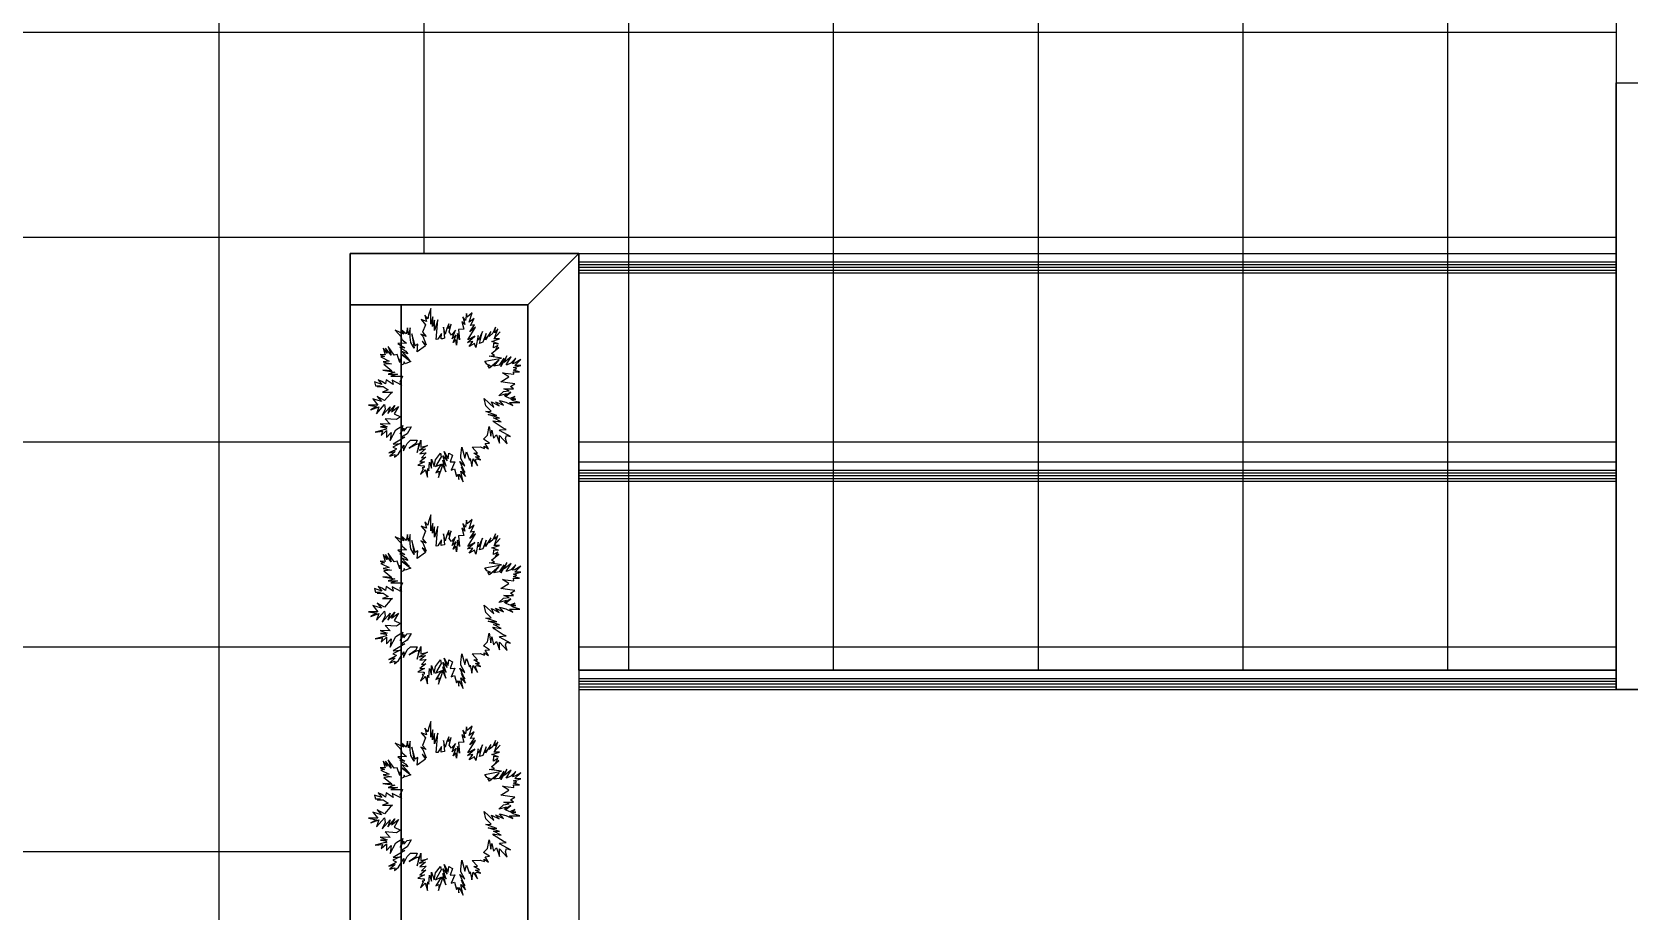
# Model space of a CAD drawing. Header units: metres. Extents: x 2 to 41.8, y 0.2 to 29.5.
# Drawn here: x 11.733 to 15.987, y 7.301 to 9.642 of the extents above; entities that cross this region are included whole.
import ezdxf

# ---------------------------------------------------------------- set-up
doc = ezdxf.new("R2010")
doc.units = ezdxf.units.M

msp = doc.modelspace()

# ---------------------------------------------------------------- linework, layer by layer
for p, q in [((12.2313, 10.688), (12.2313, 6.3923)), ((12.7767, 10.688), (12.7767, 9.0517)), ((13.3222, 10.688), (13.3222, 7.9423)), ((13.8676, 10.688), (13.8676, 7.9423)), ((14.4131, 10.688), (14.4131, 7.9423)), ((14.9585, 10.688), (14.9585, 7.9423)), ((15.504, 10.688), (15.504, 7.9423)), ((15.9533, 10.688), (15.9533, 7.9423)), ((15.9533, 10.688), (15.9533, 9.0517)), ((9.3952, 9.6413), (15.9533, 9.6413)), ((15.9533, 9.5062), (20.8897, 9.5062)), ((15.9533, 9.5062), (15.9533, 7.891)), ((9.3952, 9.0959), (15.9533, 9.0959)), ((12.5806, 9.0517), (12.5806, 6.3923)), ((12.5806, 9.0517), (13.1902, 9.0517)), ((12.5806, 9.0517), (15.9533, 9.0517)), ((12.5806, 9.0517), (12.5806, 6.256)), ((12.5806, 9.0517), (13.1902, 9.0517)), ((12.5806, 9.0517), (12.5806, 6.256)), ((12.7169, 9.0517), (13.1902, 9.0517)), ((13.1902, 9.0517), (13.1902, 7.9423)), ((13.1902, 9.0517), (15.9533, 9.0517)), ((13.1902, 9.0517), (15.9533, 9.0517)), ((13.1902, 9.0517), (13.1902, 5.3839)), ((13.1902, 9.0302), (15.9533, 9.0302)), ((13.1902, 9.0228), (15.9533, 9.0228)), ((13.1902, 9.0153), (15.9533, 9.0153)), ((13.1902, 9.0153), (15.9533, 9.0153)), ((13.1902, 9.0078), (15.9533, 9.0078)), ((13.1902, 9.0004), (15.9533, 9.0004)), ((12.5806, 8.9153), (12.5806, 6.3923)), ((12.7169, 8.9153), (13.0539, 8.9153)), ((12.7169, 8.9153), (12.7169, 6.256)), ((12.7169, 8.9153), (12.7169, 6.256)), ((12.7169, 8.9153), (13.0539, 8.9153)), ((12.7169, 8.9153), (12.7169, 6.256)), ((12.7169, 8.9153), (13.0539, 8.9153)), ((13.0539, 8.9153), (13.0539, 5.5203)), ((13.0539, 8.9153), (13.0539, 5.5203)), ((13.0539, 8.9153), (13.0539, 5.5203)), ((9.3952, 8.5504), (12.5806, 8.5504)), ((13.1902, 8.5504), (15.9533, 8.5504)), ((13.1902, 8.497), (15.9533, 8.497)), ((13.1902, 8.497), (15.9533, 8.497)), ((13.1902, 8.497), (15.9533, 8.497)), ((13.1902, 8.4755), (15.9533, 8.4755)), ((13.1902, 8.4681), (15.9533, 8.4681)), ((13.1902, 8.4606), (15.9533, 8.4606)), ((13.1902, 8.4606), (15.9533, 8.4606)), ((13.1902, 8.4531), (15.9533, 8.4531)), ((13.1902, 8.4457), (15.9533, 8.4457)), ((9.3952, 8.005), (12.5806, 8.005)), ((13.1902, 8.005), (15.9533, 8.005)), ((13.1902, 7.9423), (15.9533, 7.9423)), ((13.1902, 7.9423), (15.9533, 7.9423)), ((13.1902, 7.9423), (15.9533, 7.9423)), ((13.1902, 7.9423), (15.9533, 7.9423)), ((13.1902, 7.9208), (15.9533, 7.9208)), ((13.1902, 7.9133), (15.9533, 7.9133)), ((13.1902, 7.9059), (15.9533, 7.9059)), ((13.1902, 7.9059), (15.9533, 7.9059)), ((13.1902, 7.8984), (15.9533, 7.8984)), ((13.1902, 7.891), (15.9533, 7.891)), ((15.9533, 7.891), (17.0558, 7.891)), ((15.9533, 7.891), (17.0558, 7.891)), ((9.3952, 7.4595), (12.5806, 7.4595))]:
    msp.add_line(p, q)
for points in [[(10.9351, 11.5091), (10.9351, 10.688), (15.9533, 10.688), (15.9533, 7.9423), (13.1902, 7.9423), (13.1902, 9.0517), (12.5806, 9.0517), (12.5806, 6.3923), (9.3952, 6.3923), (9.3952, 11.5091), (10.9351, 11.5091)], [(16.9194, 9.5062), (17.0558, 9.5062), (17.0558, 7.891), (15.9533, 7.891), (15.9533, 9.5062), (16.0897, 9.5062), (16.0897, 8.0273), (16.9194, 8.0273), (16.9194, 9.5062)], [(13.1902, 9.0517), (13.0539, 8.9153), (12.5806, 8.9153), (12.5806, 9.0517), (13.1902, 9.0517)], [(13.0539, 8.9153), (13.1902, 9.0517), (13.1902, 5.3839), (13.0539, 5.5203), (13.0539, 8.9153)], [(13.0539, 8.9153), (13.0539, 5.5203), (9.5166, 5.5203), (9.5166, 6.256), (12.7169, 6.256), (12.7169, 8.9153), (13.0539, 8.9153)], [(13.0355, 8.7535), (13.0198, 8.7541), (13.0351, 8.7697), (13.0199, 8.7601), (13.0131, 8.7587), (13.0218, 8.773), (13.0091, 8.7601), (12.9994, 8.756), (12.9966, 8.7554), (13.0101, 8.7769), (12.9913, 8.7622), (12.9983, 8.7793), (12.9822, 8.7516), (12.9903, 8.7735), (12.9776, 8.7545), (12.9632, 8.7521), (12.978, 8.7688), (12.9522, 8.7468), (12.9472, 8.754), (12.9546, 8.7533), (12.945, 8.7571), (12.9393, 8.7653), (12.9837, 8.7734), (12.9513, 8.7784), (12.9656, 8.7806), (12.9575, 8.7854), (12.9772, 8.8018), (12.9682, 8.7949), (12.9743, 8.8071), (12.9629, 8.8007), (12.9631, 8.8133), (12.976, 8.8118), (12.9578, 8.818), (12.9789, 8.8247), (12.9637, 8.8244), (12.9803, 8.8432), (12.9663, 8.8283), (12.9739, 8.8514), (12.9659, 8.841), (12.9679, 8.8557), (12.9609, 8.8399), (12.9508, 8.8313), (12.9558, 8.8448), (12.9416, 8.8221), (12.9435, 8.8387), (12.9345, 8.8157), (12.9252, 8.8128), (12.9329, 8.8443), (12.9231, 8.8213), (12.9219, 8.8333), (12.9155, 8.8018), (12.9121, 8.8124), (12.898, 8.8041), (12.9075, 8.8179), (12.8938, 8.8155), (12.9131, 8.8323), (12.894, 8.8223), (12.9143, 8.8557), (12.8992, 8.8437), (12.9117, 8.8619), (12.9015, 8.8605), (12.9109, 8.8786), (12.8978, 8.869), (12.9058, 8.8937), (12.8921, 8.8824), (12.8908, 8.892), (12.8879, 8.8734), (12.8809, 8.8833), (12.8862, 8.8627), (12.8779, 8.8714), (12.8833, 8.8509), (12.8697, 8.8499), (12.872, 8.8218), (12.867, 8.839), (12.8645, 8.8079), (12.8625, 8.822), (12.8589, 8.8195), (12.855, 8.8147), (12.8636, 8.8352), (12.8527, 8.8249), (12.861, 8.8476), (12.8512, 8.8349), (12.8449, 8.8432), (12.8502, 8.8636), (12.8416, 8.8523), (12.8434, 8.8647), (12.8382, 8.8524), (12.8341, 8.8374), (12.8295, 8.8558), (12.8323, 8.8264), (12.8265, 8.8251), (12.8231, 8.8247), (12.824, 8.8393), (12.8148, 8.8238), (12.8095, 8.8233), (12.8145, 8.8753), (12.8058, 8.8468), (12.8058, 8.8744), (12.8003, 8.8575), (12.8009, 8.8835), (12.7959, 8.864), (12.7958, 8.8649), (12.7958, 8.906), (12.7895, 8.8876), (12.7877, 8.8785), (12.7794, 8.8878), (12.7844, 8.8707), (12.7697, 8.8761), (12.7819, 8.8624), (12.7736, 8.8423), (12.7835, 8.8312), (12.7692, 8.8374), (12.7744, 8.8315), (12.7832, 8.8091), (12.7723, 8.8186), (12.7819, 8.8059), (12.759, 8.7898), (12.7611, 8.8106), (12.7544, 8.806), (12.7451, 8.8379), (12.7513, 8.8003), (12.7427, 8.8155), (12.7404, 8.8293), (12.7404, 8.8539), (12.7366, 8.8358), (12.7336, 8.8539), (12.7301, 8.8379), (12.7165, 8.8492), (12.7237, 8.8373), (12.7011, 8.8479), (12.7165, 8.8305), (12.7185, 8.8235), (12.731, 8.8131), (12.708, 8.812), (12.7266, 8.8005), (12.7134, 8.803), (12.7293, 8.7921), (12.7341, 8.7849), (12.7183, 8.7907), (12.7384, 8.7693), (12.7165, 8.7837), (12.7421, 8.7642), (12.7272, 8.7587), (12.7246, 8.7635), (12.7231, 8.7572), (12.7182, 8.7554), (12.7144, 8.7719), (12.7134, 8.7622), (12.7063, 8.7827), (12.6977, 8.7814), (12.6823, 8.8041), (12.6897, 8.7814), (12.6746, 8.8003), (12.6795, 8.7869), (12.6685, 8.8003), (12.6745, 8.7824), (12.6606, 8.7828), (12.672, 8.778), (12.6621, 8.7769), (12.6849, 8.7657), (12.6691, 8.7637), (12.6913, 8.7586), (12.6708, 8.7572), (12.6922, 8.7396), (12.6683, 8.741), (12.6995, 8.7361), (12.6823, 8.7305), (12.7066, 8.7305), (12.6896, 8.7251), (12.7201, 8.7251), (12.713, 8.7098), (12.7173, 8.7017), (12.6925, 8.7145), (12.6951, 8.7033), (12.6765, 8.7157), (12.6751, 8.7049), (12.6655, 8.7114), (12.6552, 8.7157), (12.6655, 8.7033), (12.6458, 8.7099), (12.6487, 8.7), (12.661, 8.7), (12.6529, 8.6976), (12.6691, 8.6976), (12.6821, 8.6887), (12.6669, 8.6831), (12.694, 8.6831), (12.6875, 8.6778), (12.6726, 8.6603), (12.653, 8.671), (12.6643, 8.6578), (12.6415, 8.6648), (12.6543, 8.6483), (12.6294, 8.6483), (12.6508, 8.6443), (12.6361, 8.6359), (12.6575, 8.644), (12.6508, 8.6255), (12.6721, 8.6496), (12.674, 8.6373), (12.6663, 8.6204), (12.6874, 8.6441), (12.6808, 8.626), (12.6994, 8.6469), (12.6907, 8.6307), (12.7097, 8.6449), (12.6981, 8.625), (12.715, 8.6169), (12.7044, 8.6097), (12.6738, 8.6119), (12.6876, 8.5975), (12.6604, 8.5982), (12.679, 8.5909), (12.6615, 8.5905), (12.6771, 8.5881), (12.6773, 8.584), (12.6739, 8.5835), (12.6478, 8.5765), (12.6673, 8.5786), (12.6636, 8.5676), (12.6775, 8.5804), (12.6776, 8.5784), (12.6775, 8.5625), (12.69, 8.5757), (12.6878, 8.5542), (12.7026, 8.5826), (12.7207, 8.5941), (12.714, 8.5709), (12.7241, 8.5874), (12.7236, 8.5792), (12.7331, 8.5895), (12.7433, 8.5906), (12.733, 8.5722), (12.7156, 8.5618), (12.7266, 8.563), (12.6954, 8.544), (12.7136, 8.5458), (12.6945, 8.5364), (12.703, 8.5325), (12.7024, 8.5296), (12.702, 8.5297), (12.6837, 8.5209), (12.7004, 8.5252), (12.6867, 8.5127), (12.7, 8.5165), (12.6987, 8.5097), (12.7092, 8.5182), (12.7235, 8.5413), (12.7229, 8.5266), (12.733, 8.5465), (12.7416, 8.555), (12.7597, 8.555), (12.756, 8.5461), (12.7379, 8.5334), (12.7557, 8.5432), (12.7638, 8.546), (12.7594, 8.5218), (12.7687, 8.5554), (12.7695, 8.5361), (12.7866, 8.5406), (12.765, 8.5284), (12.7816, 8.5318), (12.7666, 8.5189), (12.7804, 8.5211), (12.783, 8.5211), (12.7828, 8.5202), (12.7709, 8.508), (12.782, 8.5098), (12.7665, 8.4973), (12.7785, 8.4973), (12.761, 8.4886), (12.7752, 8.4871), (12.7783, 8.4871), (12.7782, 8.482), (12.7729, 8.4811), (12.7757, 8.4788), (12.7678, 8.4634), (12.7793, 8.4743), (12.7807, 8.4765), (12.787, 8.4563), (12.787, 8.474), (12.7877, 8.4794), (12.79, 8.4733), (12.7921, 8.4967), (12.7978, 8.4805), (12.7978, 8.5048), (12.8046, 8.4848), (12.8079, 8.5028), (12.8211, 8.52), (12.8228, 8.5107), (12.8085, 8.4845), (12.823, 8.4914), (12.8091, 8.4681), (12.8176, 8.4722), (12.8164, 8.4557), (12.8257, 8.4842), (12.8261, 8.4924), (12.8354, 8.471), (12.8274, 8.5015), (12.8363, 8.4862), (12.8278, 8.5134), (12.8389, 8.4997), (12.8308, 8.5249), (12.8421, 8.5053), (12.8441, 8.5202), (12.8535, 8.515), (12.847, 8.497), (12.8595, 8.4977), (12.8502, 8.4753), (12.8585, 8.4785), (12.864, 8.4586), (12.8675, 8.464), (12.8707, 8.4501), (12.8716, 8.4643), (12.8817, 8.444), (12.877, 8.4635), (12.8756, 8.4724), (12.8883, 8.4581), (12.877, 8.4835), (12.8866, 8.4689), (12.873, 8.4983), (12.8866, 8.4865), (12.8759, 8.506), (12.8757, 8.5132), (12.8785, 8.5365), (12.8865, 8.5074), (12.8904, 8.5237), (12.8987, 8.5016), (12.9003, 8.5058), (12.9048, 8.4848), (12.9086, 8.505), (12.92, 8.4868), (12.9146, 8.5011), (12.9164, 8.5049), (12.929, 8.5023), (12.915, 8.5105), (12.9252, 8.5109), (12.9099, 8.5204), (12.9197, 8.5204), (12.9056, 8.5363), (12.9268, 8.5371), (12.9384, 8.5331), (12.9376, 8.5392), (12.9497, 8.5318), (12.9405, 8.546), (12.9518, 8.5471), (12.9361, 8.5574), (12.9469, 8.568), (12.9507, 8.5911), (12.9554, 8.5656), (12.9586, 8.5815), (12.9628, 8.5604), (12.9706, 8.5693), (12.9783, 8.5466), (12.9783, 8.5673), (12.9991, 8.5452), (12.9942, 8.5591), (12.9975, 8.5675), (13.0076, 8.5647), (12.9801, 8.5795), (12.9784, 8.5824), (12.9962, 8.5838), (12.9881, 8.5869), (12.964, 8.6029), (12.961, 8.6068), (12.9612, 8.6067), (12.9833, 8.6035), (12.9622, 8.6143), (12.9789, 8.6136), (12.9481, 8.6232), (12.9717, 8.621), (12.9426, 8.6315), (12.956, 8.6324), (12.9425, 8.6465), (12.9381, 8.6661), (12.9637, 8.6424), (12.9577, 8.6569), (12.9773, 8.6466), (12.9676, 8.6575), (12.9894, 8.6479), (12.9782, 8.6606), (12.9953, 8.656), (13.0144, 8.6473), (13.0057, 8.655), (13.0324, 8.655), (13.0147, 8.66), (13.0092, 8.6644), (13.0217, 8.6646), (13.0128, 8.6667), (13.0198, 8.6713), (13.0063, 8.6658), (12.9946, 8.671), (13.009, 8.6824), (12.992, 8.672), (12.9975, 8.6783), (12.9768, 8.6728), (12.9892, 8.6846), (13.0044, 8.6864), (12.9898, 8.6914), (13.016, 8.6914), (13.0076, 8.6978), (13.0197, 8.7049), (12.9995, 8.7073), (12.9826, 8.7101), (13.0038, 8.7235), (12.9863, 8.7343), (13.0165, 8.7306), (13.0163, 8.7372), (13.0318, 8.7372), (13.0162, 8.7418), (13.0251, 8.7454), (13.0161, 8.7485), (13.0355, 8.7535)], [(13.0355, 8.2035), (13.0198, 8.204), (13.0351, 8.2197), (13.0199, 8.21), (13.0131, 8.2087), (13.0218, 8.223), (13.0091, 8.2101), (12.9994, 8.206), (12.9966, 8.2054), (13.0101, 8.2269), (12.9913, 8.2122), (12.9983, 8.2292), (12.9822, 8.2016), (12.9903, 8.2235), (12.9776, 8.2044), (12.9632, 8.2021), (12.978, 8.2187), (12.9522, 8.1968), (12.9472, 8.204), (12.9546, 8.2033), (12.945, 8.2071), (12.9393, 8.2153), (12.9837, 8.2234), (12.9513, 8.2284), (12.9656, 8.2306), (12.9575, 8.2354), (12.9772, 8.2518), (12.9682, 8.2449), (12.9743, 8.257), (12.9629, 8.2507), (12.9631, 8.2633), (12.976, 8.2618), (12.9578, 8.268), (12.9789, 8.2747), (12.9637, 8.2744), (12.9803, 8.2932), (12.9663, 8.2783), (12.9739, 8.3014), (12.9659, 8.291), (12.9679, 8.3057), (12.9609, 8.2898), (12.9508, 8.2813), (12.9558, 8.2948), (12.9416, 8.2721), (12.9435, 8.2887), (12.9345, 8.2656), (12.9252, 8.2628), (12.9329, 8.2942), (12.9231, 8.2713), (12.9219, 8.2833), (12.9155, 8.2518), (12.9121, 8.2623), (12.898, 8.2541), (12.9075, 8.2679), (12.8938, 8.2654), (12.9131, 8.2822), (12.894, 8.2723), (12.9143, 8.3057), (12.8992, 8.2936), (12.9117, 8.3119), (12.9015, 8.3105), (12.9109, 8.3286), (12.8978, 8.319), (12.9058, 8.3436), (12.8921, 8.3324), (12.8908, 8.342), (12.8879, 8.3234), (12.8809, 8.3333), (12.8862, 8.3127), (12.8779, 8.3214), (12.8833, 8.3009), (12.8697, 8.2999), (12.872, 8.2718), (12.867, 8.289), (12.8645, 8.2579), (12.8625, 8.2719), (12.8589, 8.2694), (12.855, 8.2647), (12.8636, 8.2852), (12.8527, 8.2749), (12.861, 8.2976), (12.8512, 8.2849), (12.8449, 8.2932), (12.8502, 8.3136), (12.8416, 8.3023), (12.8434, 8.3147), (12.8382, 8.3023), (12.8341, 8.2874), (12.8295, 8.3058), (12.8323, 8.2763), (12.8265, 8.2751), (12.8231, 8.2747), (12.824, 8.2893), (12.8148, 8.2738), (12.8095, 8.2732), (12.8145, 8.3253), (12.8058, 8.2968), (12.8058, 8.3244), (12.8003, 8.3074), (12.8009, 8.3335), (12.7959, 8.314), (12.7958, 8.3149), (12.7958, 8.356), (12.7895, 8.3376), (12.7877, 8.3285), (12.7794, 8.3378), (12.7844, 8.3206), (12.7697, 8.3261), (12.7819, 8.3124), (12.7736, 8.2923), (12.7835, 8.2812), (12.7692, 8.2873), (12.7744, 8.2814), (12.7832, 8.2591), (12.7723, 8.2686), (12.7819, 8.2559), (12.759, 8.2398), (12.7611, 8.2606), (12.7544, 8.256), (12.7451, 8.2878), (12.7513, 8.2503), (12.7427, 8.2654), (12.7404, 8.2793), (12.7404, 8.3038), (12.7366, 8.2858), (12.7336, 8.3038), (12.7301, 8.2879), (12.7165, 8.2992), (12.7237, 8.2873), (12.7011, 8.2979), (12.7165, 8.2805), (12.7185, 8.2735), (12.731, 8.263), (12.708, 8.262), (12.7266, 8.2504), (12.7134, 8.253), (12.7293, 8.242), (12.7341, 8.2349), (12.7183, 8.2406), (12.7384, 8.2193), (12.7165, 8.2337), (12.7421, 8.2142), (12.7272, 8.2087), (12.7246, 8.2134), (12.7231, 8.2072), (12.7182, 8.2054), (12.7144, 8.2219), (12.7134, 8.2122), (12.7063, 8.2326), (12.6977, 8.2314), (12.6823, 8.2541), (12.6897, 8.2313), (12.6746, 8.2503), (12.6795, 8.2369), (12.6685, 8.2503), (12.6745, 8.2324), (12.6606, 8.2327), (12.672, 8.228), (12.6621, 8.2268), (12.6849, 8.2157), (12.6691, 8.2137), (12.6913, 8.2086), (12.6708, 8.2072), (12.6922, 8.1896), (12.6683, 8.1909), (12.6995, 8.186), (12.6823, 8.1805), (12.7066, 8.1805), (12.6896, 8.1751), (12.7201, 8.1751), (12.713, 8.1598), (12.7173, 8.1516), (12.6925, 8.1645), (12.6951, 8.1533), (12.6765, 8.1657), (12.6751, 8.1549), (12.6655, 8.1614), (12.6552, 8.1657), (12.6655, 8.1533), (12.6458, 8.1599), (12.6487, 8.1499), (12.661, 8.1499), (12.6529, 8.1476), (12.6691, 8.1476), (12.6821, 8.1387), (12.6669, 8.1331), (12.694, 8.1331), (12.6875, 8.1278), (12.6726, 8.1103), (12.653, 8.1209), (12.6643, 8.1078), (12.6415, 8.1147), (12.6543, 8.0983), (12.6294, 8.0983), (12.6508, 8.0943), (12.6361, 8.0859), (12.6575, 8.0939), (12.6508, 8.0755), (12.6721, 8.0995), (12.674, 8.0873), (12.6663, 8.0703), (12.6874, 8.0941), (12.6808, 8.076), (12.6994, 8.0969), (12.6907, 8.0807), (12.7097, 8.0948), (12.6981, 8.0749), (12.715, 8.0669), (12.7044, 8.0597), (12.6738, 8.0619), (12.6876, 8.0474), (12.6604, 8.0482), (12.679, 8.0408), (12.6615, 8.0404), (12.6771, 8.0381), (12.6773, 8.034), (12.6739, 8.0334), (12.6478, 8.0265), (12.6673, 8.0286), (12.6636, 8.0176), (12.6775, 8.0304), (12.6776, 8.0284), (12.6775, 8.0125), (12.69, 8.0257), (12.6878, 8.0042), (12.7026, 8.0326), (12.7207, 8.044), (12.714, 8.0208), (12.7241, 8.0374), (12.7236, 8.0291), (12.7331, 8.0395), (12.7433, 8.0405), (12.733, 8.0222), (12.7156, 8.0118), (12.7266, 8.0129), (12.6954, 7.994), (12.7136, 7.9958), (12.6945, 7.9864), (12.703, 7.9825), (12.7024, 7.9796), (12.702, 7.9797), (12.6837, 7.9709), (12.7004, 7.9752), (12.6867, 7.9626), (12.7, 7.9665), (12.6987, 7.9596), (12.7092, 7.9682), (12.7235, 7.9913), (12.7229, 7.9766), (12.733, 7.9965), (12.7416, 8.005), (12.7597, 8.005), (12.756, 7.9961), (12.7379, 7.9834), (12.7557, 7.9931), (12.7638, 7.996), (12.7594, 7.9718), (12.7687, 8.0054), (12.7695, 7.9861), (12.7866, 7.9906), (12.765, 7.9784), (12.7816, 7.9818), (12.7666, 7.9689), (12.7804, 7.9711), (12.783, 7.9711), (12.7828, 7.9702), (12.7709, 7.958), (12.782, 7.9598), (12.7665, 7.9473), (12.7785, 7.9473), (12.761, 7.9386), (12.7752, 7.937), (12.7783, 7.937), (12.7782, 7.932), (12.7729, 7.9311), (12.7757, 7.9288), (12.7678, 7.9133), (12.7793, 7.9243), (12.7807, 7.9265), (12.787, 7.9063), (12.787, 7.9239), (12.7877, 7.9294), (12.79, 7.9232), (12.7921, 7.9467), (12.7978, 7.9305), (12.7978, 7.9548), (12.8046, 7.9348), (12.8079, 7.9528), (12.8211, 7.97), (12.8228, 7.9607), (12.8085, 7.9345), (12.823, 7.9413), (12.8091, 7.918), (12.8176, 7.9221), (12.8164, 7.9057), (12.8257, 7.9342), (12.8261, 7.9424), (12.8354, 7.921), (12.8274, 7.9515), (12.8363, 7.9361), (12.8278, 7.9634), (12.8389, 7.9496), (12.8308, 7.9748), (12.8421, 7.9553), (12.8441, 7.9702), (12.8535, 7.9649), (12.847, 7.9469), (12.8595, 7.9477), (12.8502, 7.9253), (12.8585, 7.9285), (12.864, 7.9086), (12.8675, 7.9139), (12.8707, 7.9001), (12.8716, 7.9143), (12.8817, 7.8939), (12.877, 7.9135), (12.8756, 7.9224), (12.8883, 7.9081), (12.877, 7.9335), (12.8866, 7.9188), (12.873, 7.9483), (12.8866, 7.9365), (12.8759, 7.9559), (12.8757, 7.9632), (12.8785, 7.9864), (12.8865, 7.9573), (12.8904, 7.9737), (12.8987, 7.9516), (12.9003, 7.9558), (12.9048, 7.9348), (12.9086, 7.955), (12.92, 7.9368), (12.9146, 7.9511), (12.9164, 7.9549), (12.929, 7.9523), (12.915, 7.9604), (12.9252, 7.9608), (12.9099, 7.9703), (12.9197, 7.9704), (12.9056, 7.9862), (12.9268, 7.9871), (12.9384, 7.983), (12.9376, 7.9892), (12.9497, 7.9818), (12.9405, 7.996), (12.9518, 7.9971), (12.9361, 8.0074), (12.9469, 8.018), (12.9507, 8.0411), (12.9554, 8.0156), (12.9586, 8.0315), (12.9628, 8.0104), (12.9706, 8.0193), (12.9783, 7.9966), (12.9783, 8.0173), (12.9991, 7.9952), (12.9942, 8.009), (12.9975, 8.0175), (13.0076, 8.0147), (12.9801, 8.0295), (12.9784, 8.0324), (12.9962, 8.0338), (12.9881, 8.0369), (12.964, 8.0528), (12.961, 8.0567), (12.9612, 8.0567), (12.9833, 8.0535), (12.9622, 8.0643), (12.9789, 8.0636), (12.9481, 8.0732), (12.9717, 8.071), (12.9426, 8.0815), (12.956, 8.0824), (12.9425, 8.0965), (12.9381, 8.1161), (12.9637, 8.0923), (12.9577, 8.1069), (12.9773, 8.0966), (12.9676, 8.1075), (12.9894, 8.0979), (12.9782, 8.1105), (12.9953, 8.106), (13.0144, 8.0973), (13.0057, 8.105), (13.0324, 8.105), (13.0147, 8.11), (13.0092, 8.1144), (13.0217, 8.1146), (13.0128, 8.1166), (13.0198, 8.1213), (13.0063, 8.1158), (12.9946, 8.121), (13.009, 8.1323), (12.992, 8.122), (12.9975, 8.1282), (12.9768, 8.1228), (12.9892, 8.1345), (13.0044, 8.1363), (12.9898, 8.1414), (13.016, 8.1414), (13.0076, 8.1478), (13.0197, 8.1549), (12.9995, 8.1572), (12.9826, 8.1601), (13.0038, 8.1735), (12.9863, 8.1843), (13.0165, 8.1806), (13.0163, 8.1872), (13.0318, 8.1872), (13.0162, 8.1918), (13.0251, 8.1954), (13.0161, 8.1985), (13.0355, 8.2035)], [(13.0355, 7.6535), (13.0198, 7.654), (13.0351, 7.6697), (13.0199, 7.66), (13.0131, 7.6587), (13.0218, 7.6729), (13.0091, 7.6601), (12.9994, 7.6559), (12.9966, 7.6554), (13.0101, 7.6768), (12.9913, 7.6621), (12.9983, 7.6792), (12.9822, 7.6516), (12.9903, 7.6735), (12.9776, 7.6544), (12.9632, 7.652), (12.978, 7.6687), (12.9522, 7.6468), (12.9472, 7.654), (12.9546, 7.6533), (12.945, 7.6571), (12.9393, 7.6652), (12.9837, 7.6734), (12.9513, 7.6784), (12.9656, 7.6805), (12.9575, 7.6853), (12.9772, 7.7018), (12.9682, 7.6949), (12.9743, 7.707), (12.9629, 7.7006), (12.9631, 7.7133), (12.976, 7.7118), (12.9578, 7.7179), (12.9789, 7.7247), (12.9637, 7.7244), (12.9803, 7.7432), (12.9663, 7.7282), (12.9739, 7.7514), (12.9659, 7.741), (12.9679, 7.7556), (12.9609, 7.7398), (12.9508, 7.7313), (12.9558, 7.7448), (12.9416, 7.7221), (12.9435, 7.7387), (12.9345, 7.7156), (12.9252, 7.7127), (12.9329, 7.7442), (12.9231, 7.7212), (12.9219, 7.7332), (12.9155, 7.7018), (12.9121, 7.7123), (12.898, 7.7041), (12.9075, 7.7179), (12.8938, 7.7154), (12.9131, 7.7322), (12.894, 7.7223), (12.9143, 7.7556), (12.8992, 7.7436), (12.9117, 7.7618), (12.9015, 7.7604), (12.9109, 7.7785), (12.8978, 7.7689), (12.9058, 7.7936), (12.8921, 7.7824), (12.8908, 7.792), (12.8879, 7.7733), (12.8809, 7.7833), (12.8862, 7.7627), (12.8779, 7.7714), (12.8833, 7.7509), (12.8697, 7.7499), (12.872, 7.7218), (12.867, 7.739), (12.8645, 7.7079), (12.8625, 7.7219), (12.8589, 7.7194), (12.855, 7.7147), (12.8636, 7.7352), (12.8527, 7.7249), (12.861, 7.7475), (12.8512, 7.7349), (12.8449, 7.7432), (12.8502, 7.7636), (12.8416, 7.7523), (12.8434, 7.7647), (12.8382, 7.7523), (12.8341, 7.7374), (12.8295, 7.7558), (12.8323, 7.7263), (12.8265, 7.725), (12.8231, 7.7247), (12.824, 7.7393), (12.8148, 7.7238), (12.8095, 7.7232), (12.8145, 7.7753), (12.8058, 7.7467), (12.8058, 7.7744), (12.8003, 7.7574), (12.8009, 7.7835), (12.7959, 7.764), (12.7958, 7.7649), (12.7958, 7.806), (12.7895, 7.7876), (12.7877, 7.7784), (12.7794, 7.7878), (12.7844, 7.7706), (12.7697, 7.776), (12.7819, 7.7623), (12.7736, 7.7423), (12.7835, 7.7312), (12.7692, 7.7373), (12.7744, 7.7314), (12.7832, 7.7091), (12.7723, 7.7186), (12.7819, 7.7059), (12.759, 7.6897), (12.7611, 7.7105), (12.7544, 7.706), (12.7451, 7.7378), (12.7513, 7.7002), (12.7427, 7.7154), (12.7404, 7.7293), (12.7404, 7.7538), (12.7366, 7.7358), (12.7336, 7.7538), (12.7301, 7.7378), (12.7165, 7.7491), (12.7237, 7.7373), (12.7011, 7.7479), (12.7165, 7.7305), (12.7185, 7.7234), (12.731, 7.713), (12.708, 7.7119), (12.7266, 7.7004), (12.7134, 7.703), (12.7293, 7.692), (12.7341, 7.6849), (12.7183, 7.6906), (12.7384, 7.6693), (12.7165, 7.6836), (12.7421, 7.6642), (12.7272, 7.6587), (12.7246, 7.6634), (12.7231, 7.6572), (12.7182, 7.6553), (12.7144, 7.6718), (12.7134, 7.6622), (12.7063, 7.6826), (12.6977, 7.6814), (12.6823, 7.7041), (12.6897, 7.6813), (12.6746, 7.7003), (12.6795, 7.6869), (12.6685, 7.7003), (12.6745, 7.6824), (12.6606, 7.6827), (12.672, 7.678), (12.6621, 7.6768), (12.6849, 7.6657), (12.6691, 7.6637), (12.6913, 7.6586), (12.6708, 7.6572), (12.6922, 7.6396), (12.6683, 7.6409), (12.6995, 7.636), (12.6823, 7.6305), (12.7066, 7.6305), (12.6896, 7.6251), (12.7201, 7.6251), (12.713, 7.6098), (12.7173, 7.6016), (12.6925, 7.6145), (12.6951, 7.6032), (12.6765, 7.6157), (12.6751, 7.6049), (12.6655, 7.6114), (12.6552, 7.6157), (12.6655, 7.6032), (12.6458, 7.6099), (12.6487, 7.5999), (12.661, 7.5999), (12.6529, 7.5976), (12.6691, 7.5976), (12.6821, 7.5886), (12.6669, 7.583), (12.694, 7.583), (12.6875, 7.5778), (12.6726, 7.5603), (12.653, 7.5709), (12.6643, 7.5578), (12.6415, 7.5647), (12.6543, 7.5482), (12.6294, 7.5482), (12.6508, 7.5443), (12.6361, 7.5359), (12.6575, 7.5439), (12.6508, 7.5255), (12.6721, 7.5495), (12.674, 7.5373), (12.6663, 7.5203), (12.6874, 7.5441), (12.6808, 7.5259), (12.6994, 7.5469), (12.6907, 7.5307), (12.7097, 7.5448), (12.6981, 7.5249), (12.715, 7.5169), (12.7044, 7.5097), (12.6738, 7.5119), (12.6876, 7.4974), (12.6604, 7.4981), (12.679, 7.4908), (12.6615, 7.4904), (12.6771, 7.488), (12.6773, 7.4839), (12.6739, 7.4834), (12.6478, 7.4765), (12.6673, 7.4785), (12.6636, 7.4675), (12.6775, 7.4803), (12.6776, 7.4784), (12.6775, 7.4624), (12.69, 7.4756), (12.6878, 7.4542), (12.7026, 7.4825), (12.7207, 7.494), (12.714, 7.4708), (12.7241, 7.4873), (12.7236, 7.4791), (12.7331, 7.4895), (12.7433, 7.4905), (12.733, 7.4722), (12.7156, 7.4618), (12.7266, 7.4629), (12.6954, 7.4439), (12.7136, 7.4458), (12.6945, 7.4364), (12.703, 7.4324), (12.7024, 7.4295), (12.702, 7.4297), (12.6837, 7.4209), (12.7004, 7.4251), (12.6867, 7.4126), (12.7, 7.4164), (12.6987, 7.4096), (12.7092, 7.4181), (12.7235, 7.4413), (12.7229, 7.4266), (12.733, 7.4465), (12.7416, 7.455), (12.7597, 7.455), (12.756, 7.446), (12.7379, 7.4334), (12.7557, 7.4431), (12.7638, 7.446), (12.7594, 7.4218), (12.7687, 7.4554), (12.7695, 7.4361), (12.7866, 7.4406), (12.765, 7.4284), (12.7816, 7.4317), (12.7666, 7.4188), (12.7804, 7.4211), (12.783, 7.421), (12.7828, 7.4201), (12.7709, 7.408), (12.782, 7.4098), (12.7665, 7.3972), (12.7785, 7.3973), (12.761, 7.3886), (12.7752, 7.387), (12.7783, 7.387), (12.7782, 7.3819), (12.7729, 7.3811), (12.7757, 7.3788), (12.7678, 7.3633), (12.7793, 7.3742), (12.7807, 7.3765), (12.787, 7.3563), (12.787, 7.3739), (12.7877, 7.3793), (12.79, 7.3732), (12.7921, 7.3967), (12.7978, 7.3805), (12.7978, 7.4048), (12.8046, 7.3848), (12.8079, 7.4028), (12.8211, 7.42), (12.8228, 7.4107), (12.8085, 7.3845), (12.823, 7.3913), (12.8091, 7.368), (12.8176, 7.3721), (12.8164, 7.3556), (12.8257, 7.3841), (12.8261, 7.3924), (12.8354, 7.3709), (12.8274, 7.4015), (12.8363, 7.3861), (12.8278, 7.4134), (12.8389, 7.3996), (12.8308, 7.4248), (12.8421, 7.4052), (12.8441, 7.4202), (12.8535, 7.4149), (12.847, 7.3969), (12.8595, 7.3976), (12.8502, 7.3752), (12.8585, 7.3785), (12.864, 7.3585), (12.8675, 7.3639), (12.8707, 7.3501), (12.8716, 7.3643), (12.8817, 7.3439), (12.877, 7.3635), (12.8756, 7.3724), (12.8883, 7.3581), (12.877, 7.3835), (12.8866, 7.3688), (12.873, 7.3983), (12.8866, 7.3864), (12.8759, 7.4059), (12.8757, 7.4132), (12.8785, 7.4364), (12.8865, 7.4073), (12.8904, 7.4237), (12.8987, 7.4016), (12.9003, 7.4057), (12.9048, 7.3847), (12.9086, 7.405), (12.92, 7.3867), (12.9146, 7.4011), (12.9164, 7.4049), (12.929, 7.4022), (12.915, 7.4104), (12.9252, 7.4108), (12.9099, 7.4203), (12.9197, 7.4204), (12.9056, 7.4362), (12.9268, 7.437), (12.9384, 7.433), (12.9376, 7.4392), (12.9497, 7.4318), (12.9405, 7.4459), (12.9518, 7.447), (12.9361, 7.4573), (12.9469, 7.4679), (12.9507, 7.4911), (12.9554, 7.4656), (12.9586, 7.4815), (12.9628, 7.4604), (12.9706, 7.4693), (12.9783, 7.4466), (12.9783, 7.4672), (12.9991, 7.4451), (12.9942, 7.459), (12.9975, 7.4675), (13.0076, 7.4647), (12.9801, 7.4795), (12.9784, 7.4823), (12.9962, 7.4838), (12.9881, 7.4869), (12.964, 7.5028), (12.961, 7.5067), (12.9612, 7.5067), (12.9833, 7.5034), (12.9622, 7.5142), (12.9789, 7.5135), (12.9481, 7.5231), (12.9717, 7.5209), (12.9426, 7.5315), (12.956, 7.5324), (12.9425, 7.5465), (12.9381, 7.566), (12.9637, 7.5423), (12.9577, 7.5569), (12.9773, 7.5466), (12.9676, 7.5575), (12.9894, 7.5479), (12.9782, 7.5605), (12.9953, 7.5559), (13.0144, 7.5473), (13.0057, 7.555), (13.0324, 7.555), (13.0147, 7.56), (13.0092, 7.5644), (13.0217, 7.5645), (13.0128, 7.5666), (13.0198, 7.5713), (13.0063, 7.5658), (12.9946, 7.571), (13.009, 7.5823), (12.992, 7.5719), (12.9975, 7.5782), (12.9768, 7.5727), (12.9892, 7.5845), (13.0044, 7.5863), (12.9898, 7.5914), (13.016, 7.5914), (13.0076, 7.5978), (13.0197, 7.6048), (12.9995, 7.6072), (12.9826, 7.6101), (13.0038, 7.6234), (12.9863, 7.6342), (13.0165, 7.6306), (13.0163, 7.6371), (13.0318, 7.6371), (13.0162, 7.6418), (13.0251, 7.6453), (13.0161, 7.6484), (13.0355, 7.6535)]]:
    msp.add_lwpolyline(points)
msp.add_lwpolyline([(12.5806, 8.9153), (12.7169, 8.9153), (12.7169, 6.256), (12.5806, 6.256)], close=True)

doc.saveas('drawing.dxf')
